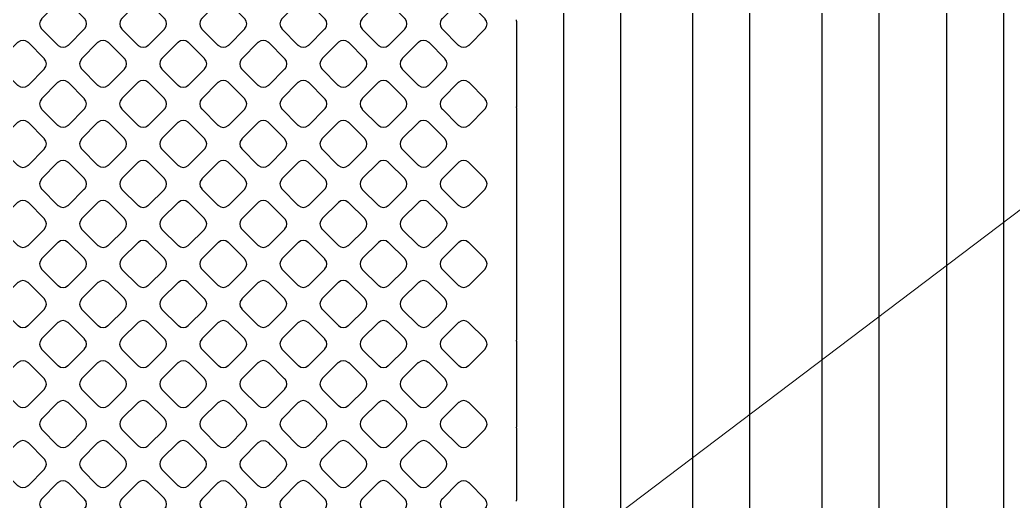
# Model space of a CAD drawing. Extents: x 0 to 248, y 0 to 175.
# Drawn here: x 90.835 to 93.508, y 136.426 to 137.722 of the extents above; entities that cross this region are included whole.
import ezdxf

# ---------------------------------------------------------------- set-up
doc = ezdxf.new("R2010")
doc.units = 0
doc.layers.add('gbr-dxf', color=7, linetype='Continuous')
doc.layers.add('備註', color=1, linetype='Continuous', lineweight=5)

msp = doc.modelspace()

# ---------------------------------------------------------------- linework, layer by layer
at = {"layer": 'gbr-dxf'}
for p, q in [((92.1716, 137.7187), (92.1716, 137.4877)), ((92.1716, 137.4855), (92.1716, 136.8598)), ((92.1716, 136.8566), (92.1716, 136.8259)), ((92.1716, 136.8259), (92.1716, 136.6257)), ((92.1716, 136.6234), (92.1716, 136.4283))]:
    msp.add_line(p, q, dxfattribs=at)
at = {"layer": 'gbr-dxf', "linetype": 'Continuous'}
for points in [[(89.1595, 143.3421), (90.7355, 141.766, -0.008796), (90.7372, 141.7644, -0.121203), (92.2687, 139.2299, -0.018451), (92.2702, 139.2246, -0.064075), (92.4499, 137.8593, -0.053804), (92.4513, 137.843), (92.4513, 132.3047, -0.007914)], [(92.2989, 132.3067), (92.2989, 137.8311, -0.053095), (92.2976, 137.8471, 0.064692), (92.1226, 139.1867, 0.121202), (90.6277, 141.6583, -0.008636), (90.6261, 141.6599), (89.0545, 143.2315, -0.013659)], [(91.9697, 142.8972, -0.195845), (94.1545, 137.5371, -0.014149), (94.1546, 137.5351), (94.1546, 135.853, -0.025288), (94.1545, 135.8492, 0.157439), (94.5628, 134.5893, 0.219385), (94.7483, 134.5038, -0.014355), (94.7503, 134.5037, -0.010806), (94.7589, 134.5039, -0.414223), (94.9621, 134.3007, -0.414223), (94.7589, 134.0975, -0.414223), (94.5557, 134.3007, -0.043561), (94.5587, 134.3358, -0.012185), (94.559, 134.3374, 0.044234), (94.563, 134.3803, -0.010298), (94.563, 134.3816, 0.140494), (94.526, 134.5108, -0.004442), (94.5028, 134.5423), (94.5026, 134.5425, -0.158008), (94.0783, 135.8515, -0.014071), (94.0784, 135.8534), (94.0784, 137.5331, -0.014135), (94.0783, 137.5351, 0.196009), (91.9132, 142.846, -0.019381)], [(91.4664, 142.4932, -0.121858), (93.2587, 139.5196, -0.022069), (93.2607, 139.5133, -0.065749), (93.4818, 137.845, -0.007767), (93.4817, 137.8431), (93.4817, 132.7818, -0.007602)], [(93.3293, 132.7837), (93.3293, 137.845, -0.007567), (93.3294, 137.8469, 0.065523), (93.1145, 139.4701), (93.1142, 139.4709, 0.122078), (91.3569, 142.3872, -0.008495)], [(91.2289, 142.2558, -0.121762), (92.9373, 139.4227, -0.017203), (92.9386, 139.4178, -0.065092), (93.1459, 137.8524, -0.030142), (93.1462, 137.8433), (93.1462, 132.1955, -0.009892)], [(92.9938, 132.1982), (92.9938, 137.8384, -0.02253), (92.9935, 137.8452, 0.065449), (92.791, 139.3798, 0.121763), (91.1195, 142.1497, -0.008691)], [(90.983, 142.0102, -0.121503), (92.603, 139.3263, -0.017805), (92.6044, 139.3212, -0.064579), (92.7979, 137.8566, -0.044012), (92.7987, 137.8433), (92.7987, 132.1821, -0.007811)], [(92.6463, 132.184), (92.6463, 137.8341, -0.03661), (92.6455, 137.8452, 0.065137), (92.4568, 139.2832, 0.121503), (90.8736, 141.9041, -0.008636)]]:
    msp.add_lwpolyline(points, format="xyb", dxfattribs=at)
for points in [[(90.8935, 137.7241, 0.379778), (90.8935, 137.6981, -0.087784), (90.8944, 137.6966), (90.9372, 137.6538, -0.083651), (90.9386, 137.653, 0.37981), (90.9646, 137.653, -0.095956), (90.9662, 137.6539), (91.0089, 137.6966, -0.096111), (91.0099, 137.6983, 0.379092), (91.0099, 137.7242, -0.091404), (91.009, 137.7257), (90.9663, 137.7684, -0.0953), (90.9647, 137.7694, 0.378853), (90.9388, 137.7693, -0.096614), (90.9371, 137.7684), (90.8945, 137.7257, -0.096558)], [(91.1089, 137.6982, -0.09234), (91.1099, 137.6967), (91.1526, 137.6539, -0.088093), (91.1541, 137.653, 0.379465), (91.1801, 137.653, -0.096625), (91.1817, 137.654), (91.2243, 137.6967, -0.096111), (91.2253, 137.6983, 0.37981), (91.2253, 137.7243, -0.088014), (91.2244, 137.7258), (91.1817, 137.7684, -0.092289), (91.1801, 137.7694, 0.379731), (91.1542, 137.7694, -0.096723), (91.1525, 137.7684), (91.11, 137.7258, -0.096857), (91.109, 137.7242, 0.379297)], [(91.3244, 137.6983, -0.10047), (91.3254, 137.6965), (91.368, 137.654, -0.096332), (91.3697, 137.653, 0.37981), (91.3956, 137.653, -0.096625), (91.3973, 137.654), (91.4399, 137.6966, -0.096111), (91.4409, 137.6982, 0.37981), (91.4409, 137.7242, -0.096608), (91.4399, 137.7258), (91.3971, 137.7686, -0.083651), (91.3957, 137.7695, 0.379731), (91.3697, 137.7695, -0.096458), (91.3681, 137.7686), (91.3254, 137.7259, -0.096627), (91.3244, 137.7242, 0.379731)], [(91.54, 137.6982, -0.096625), (91.541, 137.6966), (91.5835, 137.6541, -0.107961), (91.5854, 137.653, 0.37981), (91.6113, 137.653, -0.095956), (91.613, 137.654), (91.6555, 137.6965, -0.096332), (91.6565, 137.6981, 0.37981), (91.6565, 137.7241, -0.10047), (91.6554, 137.7258), (91.613, 137.7683, -0.10399), (91.6112, 137.7694, 0.379731), (91.5852, 137.7694, -0.096458), (91.5835, 137.7684), (91.541, 137.7258, -0.096627), (91.54, 137.7242, 0.379731)], [(91.7556, 137.6982, -0.096625), (91.7566, 137.6965), (91.7992, 137.654, -0.092233), (91.8007, 137.653, 0.37981), (91.8267, 137.653, -0.095956), (91.8283, 137.654), (91.871, 137.6966, -0.096332), (91.8719, 137.6982, 0.37981), (91.8719, 137.7242, -0.10047), (91.8709, 137.7259), (91.8286, 137.7683, -0.10399), (91.8268, 137.7693, 0.379731), (91.8008, 137.7693, -0.096458), (91.7992, 137.7683), (91.7566, 137.7258, -0.096627), (91.7556, 137.7241, 0.379731)], [(91.9711, 137.6983, -0.10047), (91.9721, 137.6966), (92.0147, 137.654, -0.096111), (92.0164, 137.653, 0.379308), (92.0423, 137.653, -0.09601), (92.044, 137.654), (92.0865, 137.6965, -0.096227), (92.0875, 137.6981, 0.378952), (92.0875, 137.7241, -0.095968), (92.0865, 137.7257), (92.0439, 137.7683, -0.10077), (92.0422, 137.7693, 0.37947), (92.0162, 137.7693, -0.096458), (92.0146, 137.7683), (91.9721, 137.7259, -0.096627), (91.9711, 137.7243, 0.379731)], [(90.7857, 137.5904, -0.100428), (90.7867, 137.5887), (90.8292, 137.5462, -0.096842), (90.8309, 137.5452, 0.379465), (90.8568, 137.5452, -0.096103), (90.8585, 137.5462), (90.9011, 137.5888, -0.095819), (90.9021, 137.5905, 0.37981), (90.9021, 137.6164, -0.096458), (90.9011, 137.6181), (90.8587, 137.6605, -0.100824), (90.8569, 137.6616, 0.379731), (90.831, 137.6616, -0.096723), (90.8293, 137.6606), (90.7867, 137.618, -0.096857), (90.7858, 137.6163, 0.379297)], [(91.0012, 137.6163, 0.37947), (91.0012, 137.5904, -0.083226), (91.002, 137.589), (91.0447, 137.5463, -0.096111), (91.0464, 137.5453, 0.379451), (91.0723, 137.5453, -0.09601), (91.074, 137.5463), (91.1166, 137.5889, -0.095796), (91.1176, 137.5906, 0.378633), (91.1176, 137.6165, -0.096355), (91.1166, 137.6181), (91.0741, 137.6606, -0.100073), (91.0724, 137.6616, 0.378964), (91.0464, 137.6616, -0.095968), (91.0448, 137.6607), (91.0021, 137.618, -0.096527)], [(91.2166, 137.5905, -0.091768), (91.2176, 137.589), (91.2605, 137.5461, -0.088103), (91.2619, 137.5452, 0.37829), (91.2878, 137.5452, -0.095528), (91.2895, 137.5461), (91.3322, 137.5889, -0.095602), (91.3332, 137.5905, 0.379299), (91.3331, 137.6164, -0.088442), (91.3322, 137.6179), (91.2894, 137.6607, -0.092289), (91.2878, 137.6617, 0.3795), (91.2619, 137.6617, -0.096614), (91.2602, 137.6607), (91.2176, 137.6181, -0.096539), (91.2166, 137.6165, 0.378611)], [(91.4322, 137.5904, -0.09185), (91.4331, 137.5889), (91.4758, 137.5462, -0.103673), (91.4776, 137.5452, 0.379201), (91.5035, 137.5452, -0.095956), (91.5052, 137.5462), (91.5478, 137.5888, -0.096332), (91.5488, 137.5904, 0.37981), (91.5488, 137.6164, -0.088442), (91.5478, 137.6179), (91.505, 137.6607, -0.092898), (91.5035, 137.6617, 0.379357), (91.4775, 137.6617, -0.096507), (91.4759, 137.6607), (91.4332, 137.618, -0.096527), (91.4322, 137.6163, 0.379112)], [(91.6478, 137.6163, 0.37947), (91.6479, 137.5904, -0.095956), (91.6488, 137.5888), (91.6912, 137.5464, -0.107817), (91.6931, 137.5453, 0.379451), (91.719, 137.5453, -0.096117), (91.7207, 137.5463), (91.7632, 137.5888, -0.095895), (91.7642, 137.5905, 0.379201), (91.7642, 137.6164, -0.10047), (91.7631, 137.6181), (91.7208, 137.6605, -0.10399), (91.719, 137.6615, 0.379357), (91.693, 137.6616, -0.096507), (91.6914, 137.6606), (91.6488, 137.618, -0.096527)], [(91.8633, 137.5905, -0.096625), (91.8643, 137.5888), (91.907, 137.5461, -0.092233), (91.9086, 137.5452, 0.37981), (91.9345, 137.5452, -0.095956), (91.9362, 137.5462), (91.9788, 137.5888, -0.096332), (91.9798, 137.5904, 0.37981), (91.9798, 137.6164, -0.10047), (91.9788, 137.6181), (91.9363, 137.6606, -0.10399), (91.9345, 137.6616, 0.379731), (91.9085, 137.6616, -0.096458), (91.9069, 137.6607), (91.8643, 137.6181, -0.096627), (91.8633, 137.6164, 0.379731)], [(90.8934, 137.4827, -0.10377), (90.8945, 137.4809), (90.9369, 137.4385, -0.100463), (90.9386, 137.4375, 0.37829), (90.9645, 137.4375, -0.095528), (90.9662, 137.4385), (91.0088, 137.4811, -0.095296), (91.0097, 137.4827, 0.379299), (91.0097, 137.5087, -0.108195), (91.0087, 137.5105), (90.9663, 137.5529, -0.096857), (90.9647, 137.5539, 0.379357), (90.9387, 137.5539, -0.096507), (90.9371, 137.5529), (90.8944, 137.5103, -0.096527), (90.8935, 137.5087, 0.378784)], [(91.1089, 137.5087, 0.379347), (91.1089, 137.4828, -0.092348), (91.1099, 137.4812), (91.1527, 137.4384, -0.088202), (91.1542, 137.4375, 0.379308), (91.1801, 137.4374, -0.09601), (91.1817, 137.4384), (91.2244, 137.481, -0.096227), (91.2253, 137.4827, 0.37874), (91.2254, 137.5086, -0.103696), (91.2243, 137.5104), (91.1817, 137.5531, -0.091683), (91.1801, 137.554, 0.378338), (91.1542, 137.554, -0.096377), (91.1526, 137.553), (91.1099, 137.5103, -0.096195)], [(91.3245, 137.4827, -0.096355), (91.3255, 137.4811), (91.3682, 137.4383, -0.09246), (91.3698, 137.4374, 0.378798), (91.3957, 137.4374, -0.096367), (91.3974, 137.4384), (91.4399, 137.4809, -0.095916), (91.4409, 137.4826, 0.379639), (91.4409, 137.5085, -0.100902), (91.4399, 137.5103), (91.3972, 137.553, -0.088334), (91.3957, 137.5539, 0.379357), (91.3697, 137.5539, -0.096507), (91.3681, 137.5529), (91.3255, 137.5103, -0.096527), (91.3245, 137.5087, 0.378945)], [(91.54, 137.4826, -0.091954), (91.541, 137.481), (91.5834, 137.4385, -0.104264), (91.5852, 137.4375, 0.37981), (91.6112, 137.4375, -0.096625), (91.6129, 137.4385), (91.6555, 137.4811, -0.096111), (91.6565, 137.4828, 0.37981), (91.6565, 137.5087, -0.088014), (91.6555, 137.5102), (91.6129, 137.5529, -0.092289), (91.6113, 137.5538, 0.379731), (91.5853, 137.5538, -0.096723), (91.5837, 137.5529), (91.541, 137.5102, -0.096857), (91.54, 137.5085, 0.379731)], [(91.7556, 137.4828, -0.108153), (91.7567, 137.4809), (91.7991, 137.4385, -0.10399), (91.8009, 137.4375, 0.37981), (91.8268, 137.4375, -0.095956), (91.8285, 137.4385), (91.871, 137.481, -0.096332), (91.8719, 137.4826, 0.37981), (91.8719, 137.5086, -0.104392), (91.8709, 137.5104), (91.8285, 137.5528, -0.107961), (91.8267, 137.5538, 0.379731), (91.8007, 137.5538, -0.096458), (91.799, 137.5528), (91.7566, 137.5104, -0.096627), (91.7556, 137.5087, 0.379731)], [(91.9711, 137.4826, -0.096625), (91.9721, 137.481), (92.0147, 137.4384, -0.092233), (92.0163, 137.4375, 0.37981), (92.0422, 137.4375, -0.095956), (92.0439, 137.4385), (92.0865, 137.4811, -0.096332), (92.0875, 137.4827, 0.37981), (92.0875, 137.5087, -0.10047), (92.0865, 137.5104), (92.0441, 137.5528, -0.10399), (92.0423, 137.5538, 0.379731), (92.0163, 137.5538, -0.096458), (92.0147, 137.5528), (91.9721, 137.5103, -0.096627), (91.9711, 137.5086, 0.379731)], [(90.7857, 137.4009, 0.379347), (90.7857, 137.3749, -0.096625), (90.7867, 137.3733), (90.8292, 137.3307, -0.092233), (90.8308, 137.3297, 0.379308), (90.8567, 137.3297, -0.09601), (90.8584, 137.3307), (90.9011, 137.3734, -0.096227), (90.9021, 137.3751, 0.37874), (90.9021, 137.401, -0.08282), (90.9012, 137.4024), (90.8583, 137.4452, -0.087742), (90.8569, 137.4461, 0.378338), (90.831, 137.4462, -0.096025), (90.8293, 137.4452), (90.7866, 137.4025, -0.095895)], [(91.0011, 137.375, -0.096528), (91.0021, 137.3733), (91.0446, 137.3308, -0.108688), (91.0465, 137.3298, 0.379087), (91.0724, 137.3298, -0.09601), (91.0741, 137.3307), (91.1166, 137.3733, -0.096227), (91.1176, 137.3749, 0.379422), (91.1176, 137.4009, -0.100399), (91.1166, 137.4026), (91.0741, 137.4451, -0.104691), (91.0723, 137.4461, 0.379731), (91.0463, 137.4461, -0.096723), (91.0447, 137.4452), (91.0021, 137.4026, -0.096627), (91.0011, 137.4009, 0.379141)], [(91.2167, 137.3749, -0.087784), (91.2176, 137.3734), (91.2606, 137.3305, -0.083651), (91.262, 137.3296, 0.37981), (91.2879, 137.3296, -0.095956), (91.2896, 137.3306), (91.3322, 137.3733, -0.096627), (91.3332, 137.3749, 0.379237), (91.3333, 137.4009, -0.091768), (91.3323, 137.4024), (91.2896, 137.4452, -0.095916), (91.2879, 137.4461, 0.379605), (91.262, 137.4461, -0.096458), (91.2603, 137.4451), (91.2177, 137.4025, -0.096627), (91.2167, 137.4009, 0.379731)], [(91.4323, 137.3749, -0.087131), (91.4332, 137.3734), (91.4758, 137.3308, -0.09997), (91.4776, 137.3298, 0.378793), (91.5035, 137.3298, -0.096117), (91.5051, 137.3307), (91.5477, 137.3733, -0.095916), (91.5486, 137.3749, 0.379639), (91.5486, 137.4009, -0.092523), (91.5477, 137.4025), (91.5051, 137.445, -0.096857), (91.5035, 137.446, 0.379731), (91.4775, 137.446, -0.096458), (91.4758, 137.445), (91.4333, 137.4025, -0.096627), (91.4323, 137.4008, 0.379141)], [(91.6477, 137.3749, -0.091956), (91.6487, 137.3733), (91.6913, 137.3307, -0.103566), (91.6931, 137.3297, 0.379308), (91.719, 137.3297, -0.09601), (91.7206, 137.3306), (91.7633, 137.3733, -0.096227), (91.7643, 137.3749, 0.378952), (91.7643, 137.4009, -0.087946), (91.7634, 137.4024), (91.7205, 137.4452, -0.092456), (91.719, 137.4462, 0.37947), (91.693, 137.4461, -0.096458), (91.6914, 137.4452), (91.6487, 137.4025, -0.096627), (91.6477, 137.4008, 0.379731)], [(91.8634, 137.375, -0.108153), (91.8645, 137.3731), (91.9068, 137.3308, -0.10399), (91.9086, 137.3298, 0.37981), (91.9345, 137.3298, -0.095956), (91.9362, 137.3308), (91.9787, 137.3733, -0.096332), (91.9796, 137.3749, 0.37981), (91.9796, 137.4009, -0.104392), (91.9786, 137.4027), (91.9364, 137.4449, -0.107961), (91.9345, 137.446, 0.379731), (91.9085, 137.446, -0.096458), (91.9069, 137.445), (91.8644, 137.4026, -0.096627), (91.8634, 137.4009, 0.379731)], [(90.8934, 137.2672, -0.096625), (90.8943, 137.2656), (90.937, 137.2229, -0.092072), (90.9386, 137.2219, 0.37981), (90.9646, 137.2219, -0.096625), (90.9662, 137.2229), (91.0089, 137.2656, -0.096857), (91.0099, 137.2672, 0.379237), (91.0099, 137.2932, -0.0827), (91.009, 137.2945), (90.966, 137.3375, -0.086956), (90.9646, 137.3384, 0.379605), (90.9386, 137.3384, -0.096458), (90.937, 137.3374), (90.8943, 137.2948, -0.096627), (90.8934, 137.2932, 0.379731)], [(91.109, 137.2672, -0.104185), (91.11, 137.2654), (91.1525, 137.2229, -0.100401), (91.1543, 137.2219, 0.378952), (91.1802, 137.2219, -0.095866), (91.1818, 137.2229), (91.2244, 137.2654, -0.096227), (91.2254, 137.2671, 0.379422), (91.2254, 137.293, -0.108195), (91.2243, 137.2949), (91.1818, 137.3374, -0.096627), (91.1802, 137.3384, 0.379731), (91.1542, 137.3384, -0.096723), (91.1526, 137.3374), (91.11, 137.2948, -0.096857), (91.109, 137.2932, 0.379357)], [(91.3246, 137.2931, 0.379778), (91.3246, 137.2671, -0.096625), (91.3256, 137.2655), (91.3681, 137.2229, -0.092233), (91.3697, 137.222, 0.37981), (91.3957, 137.222, -0.095956), (91.3973, 137.2229), (91.4399, 137.2655, -0.096332), (91.4409, 137.2672, 0.379092), (91.4409, 137.2931, -0.099754), (91.4399, 137.2948), (91.3975, 137.3373, -0.103421), (91.3957, 137.3383, 0.378853), (91.3698, 137.3383, -0.096614), (91.3681, 137.3373), (91.3256, 137.2947, -0.096558)], [(91.54, 137.2672, -0.087715), (91.5409, 137.2657), (91.5836, 137.223, -0.100401), (91.5854, 137.222, 0.379465), (91.6113, 137.222, -0.095956), (91.613, 137.2229), (91.6555, 137.2655, -0.096332), (91.6565, 137.2671, 0.37981), (91.6565, 137.2931, -0.092523), (91.6555, 137.2946), (91.6128, 137.3373, -0.096857), (91.6112, 137.3383, 0.379731), (91.5852, 137.3383, -0.096458), (91.5835, 137.3373), (91.541, 137.2948, -0.096627), (91.54, 137.2931, 0.379297)], [(91.7556, 137.2671, -0.104014), (91.7566, 137.2653), (91.799, 137.223, -0.09979), (91.8007, 137.222, 0.379308), (91.8267, 137.2219, -0.09601), (91.8283, 137.2229), (91.871, 137.2656, -0.096227), (91.872, 137.2672, 0.378952), (91.872, 137.2932, -0.092052), (91.871, 137.2947), (91.8284, 137.3373, -0.096527), (91.8268, 137.3383, 0.37947), (91.8008, 137.3383, -0.096458), (91.7992, 137.3373), (91.7566, 137.2947, -0.096627), (91.7556, 137.2931, 0.379731)], [(91.9711, 137.2673, -0.107964), (91.9722, 137.2654), (92.0146, 137.223, -0.103923), (92.0164, 137.2219, 0.378747), (92.0423, 137.2219, -0.09601), (92.044, 137.2229), (92.0865, 137.2655, -0.096227), (92.0875, 137.2671, 0.379422), (92.0875, 137.293, -0.10451), (92.0864, 137.2948), (92.044, 137.3372, -0.107961), (92.0422, 137.3383, 0.379731), (92.0162, 137.3383, -0.096458), (92.0146, 137.3373), (91.9721, 137.2949, -0.096627), (91.9711, 137.2932, 0.3795)], [(90.7855, 137.1853, 0.378939), (90.7855, 137.1594, -0.092029), (90.7865, 137.1578), (90.8293, 137.115, -0.087648), (90.8308, 137.1141, 0.379201), (90.8568, 137.1141, -0.095956), (90.8584, 137.1151), (90.9011, 137.1578, -0.096332), (90.9021, 137.1594, 0.37981), (90.9021, 137.1854, -0.088442), (90.9012, 137.1869), (90.8584, 137.2297, -0.092289), (90.8568, 137.2306, 0.3795), (90.8309, 137.2307, -0.096614), (90.8292, 137.2297), (90.7865, 137.187, -0.096195)], [(91.0012, 137.1594, -0.09185), (91.0021, 137.1578), (91.0447, 137.1152, -0.103673), (91.0465, 137.1141, 0.379201), (91.0725, 137.1142, -0.095956), (91.0741, 137.1151), (91.1167, 137.1577, -0.096627), (91.1177, 137.1594, 0.379237), (91.1177, 137.1853, -0.087852), (91.1168, 137.1868), (91.0739, 137.2297, -0.091737), (91.0724, 137.2306, 0.378964), (91.0464, 137.2306, -0.095968), (91.0448, 137.2296), (91.0021, 137.187, -0.096527), (91.0012, 137.1853, 0.379112)], [(91.2168, 137.1594, -0.100616), (91.2178, 137.1577), (91.2603, 137.1151, -0.096328), (91.2619, 137.1142, 0.379011), (91.2879, 137.1142, -0.095866), (91.2895, 137.1151), (91.3322, 137.1578, -0.096227), (91.3332, 137.1594, 0.379422), (91.3331, 137.1854, -0.096458), (91.3322, 137.1871), (91.2897, 137.2295, -0.100824), (91.288, 137.2305, 0.3795), (91.262, 137.2305, -0.096614), (91.2604, 137.2296), (91.2178, 137.1869, -0.095895), (91.2168, 137.1853, 0.378645)], [(91.4322, 137.1853, 0.379778), (91.4322, 137.1594, -0.083317), (91.4331, 137.158), (91.4759, 137.1151, -0.096111), (91.4775, 137.1142, 0.379308), (91.5035, 137.1141, -0.09601), (91.5051, 137.1151), (91.5478, 137.1578, -0.096227), (91.5487, 137.1594, 0.378897), (91.5488, 137.1853, -0.096355), (91.5478, 137.187), (91.5051, 137.2296, -0.100011), (91.5034, 137.2306, 0.378889), (91.4775, 137.2306, -0.096614), (91.4758, 137.2296), (91.4332, 137.187, -0.096558)], [(91.6478, 137.1594, -0.087155), (91.6487, 137.1579), (91.6914, 137.1152, -0.100011), (91.6931, 137.1142, 0.37829), (91.719, 137.1142, -0.095528), (91.7206, 137.1152), (91.7632, 137.1578, -0.095602), (91.7642, 137.1594, 0.379299), (91.7641, 137.1854, -0.092523), (91.7632, 137.187), (91.7206, 137.2295, -0.096857), (91.719, 137.2305, 0.379357), (91.693, 137.2305, -0.096507), (91.6914, 137.2295), (91.6488, 137.1869, -0.096527), (91.6478, 137.1853, 0.378784)], [(91.8633, 137.1595, -0.103582), (91.8643, 137.1577), (91.9069, 137.1151, -0.100054), (91.9086, 137.1141, 0.379422), (91.9345, 137.1141, -0.095956), (91.9362, 137.1151), (91.9788, 137.1577, -0.096332), (91.9798, 137.1594, 0.379308), (91.9798, 137.1853, -0.092052), (91.9788, 137.1869), (91.9361, 137.2296, -0.096527), (91.9345, 137.2306, 0.37947), (91.9085, 137.2306, -0.096458), (91.9069, 137.2296), (91.8643, 137.1871, -0.096627), (91.8633, 137.1854, 0.379357)], [(90.8934, 137.0516, -0.092348), (90.8943, 137.05), (90.9371, 137.0072, -0.088202), (90.9386, 137.0063, 0.37981), (90.9646, 137.0063, -0.095956), (90.9662, 137.0072), (91.0089, 137.05, -0.096332), (91.0099, 137.0516, 0.37981), (91.0099, 137.0776, -0.088442), (91.009, 137.0791), (90.9662, 137.1219, -0.092898), (90.9646, 137.1228, 0.379731), (90.9387, 137.1228, -0.096458), (90.937, 137.1218), (90.8943, 137.0792, -0.096627), (90.8934, 137.0775, 0.379731)], [(91.109, 137.0516, -0.099964), (91.11, 137.0499), (91.1525, 137.0074, -0.096332), (91.1542, 137.0064, 0.37981), (91.1801, 137.0064, -0.096625), (91.1818, 137.0074), (91.2244, 137.05, -0.096627), (91.2253, 137.0516, 0.379237), (91.2254, 137.0776, -0.095883), (91.2244, 137.0792), (91.1816, 137.1219, -0.08335), (91.1803, 137.1228, 0.379605), (91.1543, 137.1228, -0.096458), (91.1526, 137.1218), (91.11, 137.0792, -0.096857), (91.109, 137.0776, 0.379731)], [(91.3245, 137.0517, -0.104141), (91.3255, 137.0499), (91.3681, 137.0074, -0.100294), (91.3698, 137.0064, 0.379465), (91.3957, 137.0064, -0.096625), (91.3974, 137.0074), (91.4399, 137.0499, -0.096111), (91.4409, 137.0515, 0.37981), (91.4409, 137.0775, -0.108195), (91.4398, 137.0794), (91.3973, 137.1219, -0.096627), (91.3957, 137.1228, 0.379731), (91.3697, 137.1228, -0.096723), (91.3681, 137.1219), (91.3255, 137.0793, -0.096857), (91.3245, 137.0776, 0.379297)], [(91.5401, 137.0776, 0.379347), (91.5401, 137.0516, -0.096625), (91.5411, 137.05), (91.5837, 137.0074, -0.092233), (91.5852, 137.0064, 0.379308), (91.6112, 137.0064, -0.09601), (91.6128, 137.0074), (91.6554, 137.05, -0.096227), (91.6564, 137.0517, 0.37874), (91.6564, 137.0776, -0.100292), (91.6554, 137.0793), (91.613, 137.1218, -0.104211), (91.6112, 137.1228, 0.378338), (91.5853, 137.1228, -0.096025), (91.5837, 137.1218), (91.5411, 137.0792, -0.095895)], [(91.7556, 137.0518, -0.100113), (91.7566, 137.05), (91.7992, 137.0074, -0.095916), (91.8009, 137.0064, 0.379011), (91.8268, 137.0064, -0.09601), (91.8284, 137.0074), (91.871, 137.0499, -0.096227), (91.872, 137.0516, 0.379422), (91.8719, 137.0775, -0.096458), (91.871, 137.0792), (91.8284, 137.1218, -0.100519), (91.8267, 137.1228, 0.379357), (91.8007, 137.1228, -0.096507), (91.7991, 137.1218), (91.7566, 137.0793, -0.096527), (91.7556, 137.0777, 0.378945)], [(91.9711, 137.0516, -0.104392), (91.9722, 137.0498), (92.0145, 137.0075, -0.100476), (92.0163, 137.0064, 0.37981), (92.0422, 137.0064, -0.096625), (92.0439, 137.0074), (92.0865, 137.05, -0.096332), (92.0875, 137.0517, 0.37981), (92.0875, 137.0777, -0.092348), (92.0865, 137.0792), (92.0439, 137.1218, -0.096111), (92.0423, 137.1228, 0.379731), (92.0163, 137.1228, -0.096458), (92.0147, 137.1218), (91.9721, 137.0792, -0.096627), (91.9711, 137.0776, 0.379731)], [(90.7857, 136.9439, -0.087784), (90.7866, 136.9424), (90.8295, 136.8995, -0.083651), (90.8309, 136.8986, 0.37981), (90.8569, 136.8986, -0.095956), (90.8585, 136.8996), (90.9011, 136.9421, -0.096332), (90.9021, 136.9438, 0.37981), (90.9021, 136.9698, -0.092348), (90.9011, 136.9713), (90.8585, 137.014, -0.096111), (90.8568, 137.015, 0.379731), (90.8308, 137.015, -0.096458), (90.8292, 137.014), (90.7867, 136.9715, -0.096627), (90.7857, 136.9698, 0.379731)], [(91.0012, 136.9697, 0.37947), (91.0012, 136.9437, -0.088014), (91.0021, 136.9422), (91.0447, 136.8997, -0.100824), (91.0464, 136.8986, 0.379451), (91.0723, 136.8986, -0.096117), (91.074, 136.8996), (91.1166, 136.9423, -0.095895), (91.1176, 136.9439, 0.379201), (91.1176, 136.9699, -0.092523), (91.1166, 136.9714), (91.0741, 137.014, -0.096857), (91.0724, 137.015, 0.379357), (91.0465, 137.015, -0.096507), (91.0448, 137.014), (91.0021, 136.9713, -0.096527)], [(91.2167, 136.9439, -0.095866), (91.2177, 136.9423), (91.2604, 136.8995, -0.091737), (91.262, 136.8986, 0.379191), (91.2879, 136.8986, -0.096117), (91.2895, 136.8995), (91.3323, 136.9423, -0.095796), (91.3333, 136.9439, 0.378633), (91.3333, 136.9698, -0.083606), (91.3324, 136.9712), (91.2894, 137.0142, -0.087737), (91.2879, 137.0151, 0.379605), (91.262, 137.0151, -0.096458), (91.2603, 137.0141), (91.2177, 136.9715, -0.096627), (91.2167, 136.9698, 0.379357)], [(91.4323, 136.9438, -0.096367), (91.4333, 136.9422), (91.4757, 136.8998, -0.107954), (91.4775, 136.8987, 0.379011), (91.5035, 136.8987, -0.09601), (91.5051, 136.8997), (91.5477, 136.9423, -0.096227), (91.5486, 136.9439, 0.379422), (91.5486, 136.9699, -0.100399), (91.5476, 136.9716), (91.5053, 137.0139, -0.104691), (91.5035, 137.015, 0.3795), (91.4775, 137.015, -0.096614), (91.4759, 137.014), (91.4333, 136.9714, -0.096539), (91.4323, 136.9698, 0.378645)], [(91.6477, 136.9439, -0.083163), (91.6486, 136.9425), (91.6915, 136.8996, -0.095602), (91.6931, 136.8986, 0.378747), (91.719, 136.8986, -0.09601), (91.7206, 136.8996), (91.7633, 136.9422, -0.096227), (91.7643, 136.9439, 0.378897), (91.7643, 136.9698, -0.096377), (91.7633, 136.9715), (91.7207, 137.0141, -0.100054), (91.719, 137.0151, 0.379605), (91.693, 137.0151, -0.096458), (91.6913, 137.0141), (91.6487, 136.9715, -0.096627), (91.6477, 136.9698, 0.3795)], [(91.8634, 136.9439, -0.09966), (91.8644, 136.9422), (91.9069, 136.8997, -0.096527), (91.9086, 136.8987, 0.379087), (91.9345, 136.8987, -0.09601), (91.9361, 136.8997), (91.9787, 136.9422, -0.096328), (91.9797, 136.9439, 0.379422), (91.9796, 136.9698, -0.096625), (91.9787, 136.9715), (91.9362, 137.0139, -0.100476), (91.9345, 137.0149, 0.379731), (91.9085, 137.0149, -0.096723), (91.9069, 137.014), (91.8644, 136.9715, -0.096857), (91.8634, 136.9699, 0.379141)], [(90.8935, 136.8361, -0.087248), (90.8944, 136.8346), (90.9371, 136.7919, -0.095443), (90.9387, 136.7909, 0.378906), (90.9646, 136.7909, -0.095506), (90.9663, 136.7919), (91.0088, 136.8345, -0.095796), (91.0098, 136.8361, 0.379292), (91.0098, 136.8621, -0.09253), (91.0088, 136.8636), (90.9663, 136.9062, -0.096627), (90.9646, 136.9072, 0.379731), (90.9387, 136.9072, -0.096723), (90.937, 136.9062), (90.8945, 136.8637, -0.096857), (90.8935, 136.862, 0.379412)], [(91.1089, 136.8361, -0.091476), (91.1098, 136.8345), (91.1526, 136.7917, -0.091364), (91.1542, 136.7908, 0.378858), (91.1801, 136.7908, -0.095506), (91.1817, 136.7917), (91.2245, 136.8345, -0.096332), (91.2254, 136.8361, 0.378912), (91.2255, 136.862, -0.087363), (91.2246, 136.8635), (91.1817, 136.9064, -0.092187), (91.1801, 136.9073, 0.379347), (91.1542, 136.9073, -0.096458), (91.1525, 136.9063), (91.1099, 136.8637, -0.096627), (91.1089, 136.862, 0.379412)], [(91.3245, 136.8361, -0.099534), (91.3255, 136.8344), (91.368, 136.792, -0.103324), (91.3697, 136.7909, 0.378943), (91.3957, 136.7909, -0.095506), (91.3973, 136.7919), (91.4399, 136.8345, -0.095997), (91.4409, 136.8362, 0.378363), (91.4409, 136.8621, -0.096507), (91.4399, 136.8637), (91.3972, 136.9064, -0.083304), (91.3958, 136.9073, 0.379605), (91.3698, 136.9073, -0.096723), (91.3682, 136.9063), (91.3255, 136.8637, -0.096857), (91.3246, 136.862, 0.379412)], [(91.5401, 136.8362, -0.107517), (91.5411, 136.8344), (91.5836, 136.7919, -0.101049), (91.5853, 136.7909, 0.378681), (91.6112, 136.7909, -0.095886), (91.6129, 136.7918), (91.6555, 136.8344, -0.095602), (91.6564, 136.8361, 0.379299), (91.6564, 136.862, -0.104765), (91.6554, 136.8638), (91.613, 136.9062, -0.108174), (91.6111, 136.9073, 0.379731), (91.5852, 136.9073, -0.096723), (91.5835, 136.9063), (91.5411, 136.8638, -0.096857), (91.5401, 136.8622, 0.3792)], [(91.7556, 136.8361, -0.095506), (91.7566, 136.8345), (91.7991, 136.7919, -0.095602), (91.8008, 136.7909, 0.378943), (91.8267, 136.7909, -0.095778), (91.8283, 136.7919), (91.871, 136.8345, -0.095895), (91.872, 136.8362, 0.379138), (91.8719, 136.8621, -0.100813), (91.8709, 136.8638), (91.8285, 136.9062, -0.104211), (91.8267, 136.9073, 0.378818), (91.8008, 136.9073, -0.096507), (91.7992, 136.9063), (91.7566, 136.8637, -0.095895), (91.7556, 136.862, 0.378937)], [(91.9711, 136.8362, -0.095883), (91.9721, 136.8346), (92.0148, 136.7918, -0.092179), (92.0164, 136.7909, 0.378082), (92.0423, 136.7909, -0.095424), (92.0439, 136.7918), (92.0865, 136.8344, -0.096332), (92.0874, 136.836, 0.37981), (92.0874, 136.862, -0.10047), (92.0864, 136.8637), (92.0437, 136.9064, -0.088202), (92.0422, 136.9073, 0.379731), (92.0163, 136.9073, -0.096458), (92.0146, 136.9063), (91.9721, 136.8638, -0.096857), (91.9711, 136.8622, 0.3792)], [(90.7856, 136.7541, 0.379293), (90.7856, 136.7282, -0.096119), (90.7866, 136.7266), (90.829, 136.6842, -0.107475), (90.8309, 136.6831, 0.379731), (90.8568, 136.6831, -0.09572), (90.8585, 136.6841), (90.9011, 136.7267, -0.096214), (90.9021, 136.7284, 0.379672), (90.9021, 136.7543, -0.099645), (90.9011, 136.756), (90.8591, 136.7981, -0.105033), (90.8568, 136.7994, 0.378431), (90.8311, 136.7994, -0.098463), (90.829, 136.7981), (90.7866, 136.7558, -0.095796)], [(91.0012, 136.7543, 0.379214), (91.0012, 136.7283, -0.087748), (91.0021, 136.7269), (91.045, 136.6839, -0.08267), (91.0464, 136.6831, 0.379731), (91.0724, 136.6831, -0.096265), (91.074, 136.684), (91.1166, 136.7266, -0.096111), (91.1176, 136.7283, 0.379321), (91.1176, 136.7542, -0.09148), (91.1167, 136.7558), (91.0743, 136.7982, -0.098195), (91.0722, 136.7994, 0.37831), (91.0465, 136.7994, -0.098636), (91.0444, 136.7981), (91.0021, 136.7559, -0.095535)], [(91.2167, 136.7542, 0.379293), (91.2167, 136.7282, -0.095956), (91.2177, 136.7266), (91.2603, 136.684, -0.092072), (91.2618, 136.6831, 0.379289), (91.2878, 136.6831, -0.095506), (91.2894, 136.684), (91.3321, 136.7267, -0.095394), (91.3331, 136.7283, 0.379293), (91.3331, 136.7543, -0.10047), (91.3321, 136.756), (91.2899, 136.7982, -0.092386), (91.2879, 136.7994, 0.37878), (91.2622, 136.7994, -0.098549), (91.2601, 136.7982), (91.2177, 136.7558, -0.095602)], [(91.4322, 136.7283, -0.091685), (91.4331, 136.7268), (91.4758, 136.6842, -0.103642), (91.4775, 136.6831, 0.379731), (91.5035, 136.6831, -0.09572), (91.5052, 136.6841), (91.5478, 136.7267, -0.096111), (91.5487, 136.7283, 0.379289), (91.5488, 136.7543, -0.087715), (91.5478, 136.7558), (91.5053, 136.7984, -0.089145), (91.5034, 136.7995, 0.379382), (91.4775, 136.7995, -0.092577), (91.4755, 136.7983), (91.4332, 136.7559, -0.095916), (91.4322, 136.7543, 0.379731)], [(91.6478, 136.7284, -0.100188), (91.6488, 136.7266), (91.6913, 136.6841, -0.096423), (91.693, 136.6832, 0.379506), (91.7189, 136.6832, -0.095973), (91.7206, 136.6841), (91.7632, 136.7268, -0.096111), (91.7642, 136.7284, 0.379289), (91.7642, 136.7543, -0.095866), (91.7632, 136.756), (91.7211, 136.7981, -0.101527), (91.7189, 136.7994, 0.37831), (91.6932, 136.7994, -0.098804), (91.691, 136.7981), (91.6488, 136.7559, -0.097917), (91.6479, 136.7543, 0.378936)], [(91.8633, 136.7283, -0.087314), (91.8642, 136.7269), (91.9071, 136.6839, -0.083056), (91.9085, 136.6831, 0.379731), (91.9345, 136.6831, -0.09572), (91.9361, 136.684), (91.9788, 136.7268, -0.096128), (91.9798, 136.7284, 0.379155), (91.9798, 136.7543, -0.091768), (91.9789, 136.7559), (91.9364, 136.7984, -0.091837), (91.9344, 136.7996, 0.379088), (91.9086, 136.7995, -0.0925), (91.9066, 136.7984), (91.8642, 136.756, -0.096266), (91.8633, 136.7543, 0.379731)], [(90.8934, 136.6205, -0.099825), (90.8944, 136.6188), (90.937, 136.5762, -0.095628), (90.9386, 136.5752, 0.379731), (90.9646, 136.5752, -0.096265), (90.9662, 136.5762), (91.0089, 136.6189, -0.095916), (91.0099, 136.6206, 0.379731), (91.0099, 136.6465, -0.096265), (91.0089, 136.6482), (90.9663, 136.6908, -0.100054), (90.9646, 136.6918, 0.379731), (90.9387, 136.6918, -0.095756), (90.937, 136.6908), (90.8943, 136.6481, -0.095628), (90.8934, 136.6465, 0.379731)], [(91.109, 136.6205, -0.091558), (91.11, 136.619), (91.1527, 136.5763, -0.087516), (91.1542, 136.5754, 0.379731), (91.1801, 136.5754, -0.09572), (91.1818, 136.5764), (91.2243, 136.6189, -0.096266), (91.2252, 136.6205, 0.379731), (91.2252, 136.6465, -0.103612), (91.2242, 136.6483), (91.1817, 136.6907, -0.091913), (91.1802, 136.6917, 0.379731), (91.1542, 136.6917, -0.09572), (91.1526, 136.6907), (91.11, 136.6482, -0.096266), (91.109, 136.6465, 0.379731)], [(91.3244, 136.6465, 0.379214), (91.3245, 136.6206, -0.10047), (91.3255, 136.6189), (91.3681, 136.5763, -0.096128), (91.3697, 136.5753, 0.379289), (91.3956, 136.5753, -0.095866), (91.3973, 136.5762), (91.44, 136.6189, -0.095796), (91.4409, 136.6205, 0.379293), (91.4409, 136.6465, -0.096625), (91.4399, 136.6481), (91.3973, 136.6907, -0.100115), (91.3956, 136.6917, 0.379672), (91.3697, 136.6918, -0.096157), (91.368, 136.6908), (91.3254, 136.6482, -0.095602)], [(91.54, 136.6205, -0.095612), (91.541, 136.6189), (91.5459, 136.6141), (91.5836, 136.5763, -0.091703), (91.5852, 136.5753, 0.379293), (91.6111, 136.5754, -0.096625), (91.6128, 136.5763), (91.6555, 136.619, -0.096023), (91.6565, 136.6207, 0.379503), (91.6565, 136.6466, -0.082062), (91.6556, 136.648), (91.6127, 136.6909, -0.085749), (91.6113, 136.6918, 0.378252), (91.5854, 136.6918, -0.095783), (91.5837, 136.6908), (91.541, 136.6481, -0.095935), (91.54, 136.6465, 0.379287)], [(91.7555, 136.6207, -0.099861), (91.7565, 136.619), (91.7992, 136.5763, -0.095935), (91.8008, 136.5753, 0.37907), (91.8267, 136.5753, -0.095527), (91.8284, 136.5763), (91.871, 136.619, -0.095602), (91.872, 136.6206, 0.379214), (91.872, 136.6465, -0.096625), (91.871, 136.6482), (91.8284, 136.6908, -0.100335), (91.8267, 136.6918, 0.379672), (91.8008, 136.6918, -0.095612), (91.7991, 136.6908), (91.7565, 136.6482, -0.095589), (91.7555, 136.6466, 0.378541)], [(91.9711, 136.6205, -0.082756), (91.9719, 136.6191), (92.0146, 136.5764, -0.096266), (92.0163, 136.5754, 0.379731), (92.0423, 136.5754, -0.09572), (92.0439, 136.5764), (92.0865, 136.619, -0.096214), (92.0875, 136.6207, 0.379229), (92.0875, 136.6466, -0.095015), (92.0866, 136.6482), (92.044, 136.6908, -0.100818), (92.0423, 136.6918, 0.379062), (92.0164, 136.6918, -0.095866), (92.0147, 136.6908), (91.972, 136.6481, -0.096266), (91.9711, 136.6465, 0.379731)], [(90.7857, 136.5388, 0.379293), (90.7857, 136.5128, -0.095956), (90.7866, 136.5112), (90.8293, 136.4685, -0.092233), (90.8309, 136.4675, 0.379321), (90.8569, 136.4675, -0.095506), (90.8585, 136.4685), (90.9011, 136.5111, -0.095796), (90.9021, 136.5128, 0.379293), (90.9021, 136.5387, -0.083151), (90.9012, 136.5401), (90.8583, 136.583, -0.087638), (90.8568, 136.584, 0.379321), (90.8309, 136.584, -0.09527), (90.8292, 136.583), (90.7866, 136.5404, -0.095602)], [(91.0012, 136.5127, -0.100032), (91.0022, 136.511), (91.0447, 136.4685, -0.096266), (91.0463, 136.4675, 0.379731), (91.0723, 136.4675, -0.095865), (91.0739, 136.4685), (91.1166, 136.5112, -0.095628), (91.1176, 136.5129, 0.379731), (91.1176, 136.5388, -0.096265), (91.1166, 136.5405), (91.0742, 136.583, -0.100254), (91.0725, 136.584, 0.379731), (91.0465, 136.584, -0.09572), (91.0448, 136.583), (91.0022, 136.5403, -0.096266), (91.0012, 136.5387, 0.379731)], [(91.2167, 136.5128, -0.091685), (91.2177, 136.5113), (91.2605, 136.4685, -0.087515), (91.262, 136.4676, 0.379731), (91.2879, 136.4676, -0.096265), (91.2896, 136.4685), (91.3321, 136.511, -0.095916), (91.3331, 136.5127, 0.379731), (91.3331, 136.5386, -0.104215), (91.332, 136.5404), (91.2894, 136.583, -0.091855), (91.2879, 136.584, 0.379731), (91.2619, 136.584, -0.096265), (91.2603, 136.583), (91.2177, 136.5405, -0.095916), (91.2167, 136.5388, 0.379731)], [(91.4322, 136.5127, -0.087191), (91.4331, 136.5112), (91.4757, 136.4686, -0.099711), (91.4774, 136.4676, 0.379214), (91.5034, 136.4676, -0.096625), (91.505, 136.4686), (91.5477, 136.5112, -0.096266), (91.5486, 136.5128, 0.379731), (91.5486, 136.5388, -0.091558), (91.5477, 136.5404), (91.5099, 136.5781), (91.5051, 136.583, -0.096314), (91.5035, 136.5839, 0.379703), (91.4775, 136.584, -0.095612), (91.4759, 136.583), (91.4332, 136.5403, -0.095796), (91.4322, 136.5386, 0.378815)], [(91.6477, 136.5128, -0.09572), (91.6487, 136.5112), (91.6914, 136.4685, -0.091964), (91.693, 136.4675, 0.379731), (91.719, 136.4675, -0.096265), (91.7206, 136.4685), (91.7633, 136.5112, -0.098207), (91.7643, 136.5129, 0.37932), (91.7643, 136.5388, -0.082745), (91.7634, 136.5402), (91.7205, 136.5832, -0.086834), (91.719, 136.5841, 0.379293), (91.693, 136.5841, -0.098395), (91.6914, 136.5831), (91.6487, 136.5404, -0.096266), (91.6477, 136.5388, 0.379731)], [(91.8633, 136.5128, -0.099424), (91.8643, 136.5111), (91.9069, 136.4686, -0.097675), (91.9085, 136.4676, 0.379506), (91.9345, 136.4676, -0.093776), (91.9361, 136.4686), (91.9787, 136.5112, -0.095628), (91.9797, 136.5129, 0.379731), (91.9797, 136.5388, -0.096265), (91.9787, 136.5405), (91.9363, 136.583, -0.100476), (91.9345, 136.584, 0.379703), (91.9086, 136.584, -0.095612), (91.9069, 136.583), (91.8643, 136.5404, -0.095589), (91.8633, 136.5388, 0.378541)], [(90.8935, 136.431, 0.379293), (90.8935, 136.405, -0.095956), (90.8945, 136.4034), (90.937, 136.3608, -0.092072), (90.9386, 136.3598, 0.379289), (90.9646, 136.3598, -0.095506), (90.9662, 136.3608), (91.0088, 136.4034, -0.095602), (91.0098, 136.4051, 0.379293), (91.0098, 136.431, -0.083235), (91.0089, 136.4324), (90.9661, 136.4752, -0.087978), (90.9646, 136.4761, 0.379672), (90.9387, 136.4762, -0.095612), (90.937, 136.4752), (90.8944, 136.4326, -0.095602)], [(91.1089, 136.405, -0.103621), (91.1099, 136.4032), (91.1524, 136.3607, -0.09979), (91.1542, 136.3597, 0.379731), (91.1801, 136.3597, -0.09572), (91.1818, 136.3607), (91.2244, 136.4033, -0.096266), (91.2254, 136.405, 0.379731), (91.2254, 136.431, -0.107718), (91.2243, 136.4328), (91.1818, 136.4753, -0.095916), (91.1802, 136.4763, 0.379731), (91.1542, 136.4763, -0.096265), (91.1526, 136.4753), (91.1099, 136.4326, -0.095916), (91.1089, 136.431, 0.379731)], [(91.3246, 136.4051, -0.095506), (91.3255, 136.4034), (91.3682, 136.3608, -0.09197), (91.3697, 136.3599, 0.379293), (91.3957, 136.3599, -0.096265), (91.3973, 136.3609), (91.4398, 136.4034, -0.096314), (91.4408, 136.405, 0.379703), (91.4408, 136.431, -0.099645), (91.4398, 136.4327), (91.3974, 136.4751, -0.103923), (91.3956, 136.4761, 0.379293), (91.3696, 136.4761, -0.095956), (91.368, 136.4751), (91.3256, 136.4327, -0.096332), (91.3246, 136.431, 0.379289)], [(91.5399, 136.431, 0.379293), (91.5399, 136.405, -0.091954), (91.5409, 136.4034), (91.5837, 136.3606, -0.087638), (91.5852, 136.3597, 0.379289), (91.6111, 136.3597, -0.095506), (91.6128, 136.3607), (91.6555, 136.4034, -0.095602), (91.6565, 136.4051, 0.379293), (91.6565, 136.431, -0.087748), (91.6556, 136.4325), (91.6127, 136.4753, -0.092072), (91.6112, 136.4763, 0.379289), (91.5852, 136.4763, -0.095506), (91.5836, 136.4753), (91.5409, 136.4326, -0.095602)], [(91.7556, 136.405, -0.096265), (91.7565, 136.4034), (91.7991, 136.3608, -0.091964), (91.8007, 136.3598, 0.379289), (91.8266, 136.3598, -0.095506), (91.8283, 136.3608), (91.871, 136.4035, -0.096266), (91.872, 136.4052, 0.37907), (91.872, 136.4311, -0.083065), (91.8711, 136.4325), (91.8283, 136.4754, -0.087742), (91.8268, 136.4763, 0.37885), (91.8009, 136.4763, -0.097885), (91.7992, 136.4753), (91.7565, 136.4326, -0.095916), (91.7556, 136.431, 0.379731)], [(91.971, 136.4051, -0.096842), (91.972, 136.4035), (92.0145, 136.3609, -0.108092), (92.0164, 136.3599, 0.379293), (92.0424, 136.3599, -0.095956), (92.044, 136.3609), (92.0865, 136.4034, -0.096266), (92.0875, 136.405, 0.379731), (92.0875, 136.431, -0.100032), (92.0865, 136.4327), (92.044, 136.4752, -0.103868), (92.0422, 136.4762, 0.379731), (92.0162, 136.4762, -0.096265), (92.0146, 136.4753), (91.9721, 136.4327, -0.098089), (91.9711, 136.4311, 0.379155)]]:
    msp.add_lwpolyline(points, format="xyb", close=True, dxfattribs=at)
at = {"layer": 'gbr-dxf'}
for centre, start, end in [((92.1462, 137.7203), 356.4279, 3.5721), ((92.1462, 137.4866), 357.4953, 2.5047), ((92.1462, 136.8582), 356.4279, 3.5721), ((92.1462, 136.6245), 357.4051, 2.5949), ((92.1462, 136.4272), 357.4953, 2.5047)]:
    msp.add_arc(centre, 0.0254, start, end, dxfattribs=at)
at = {"layer": '備註', "linetype": 'Continuous'}
msp.add_line((98.7247, 141.1464), (87.2841, 132.4844), dxfattribs=at)

doc.saveas('drawing.dxf')
